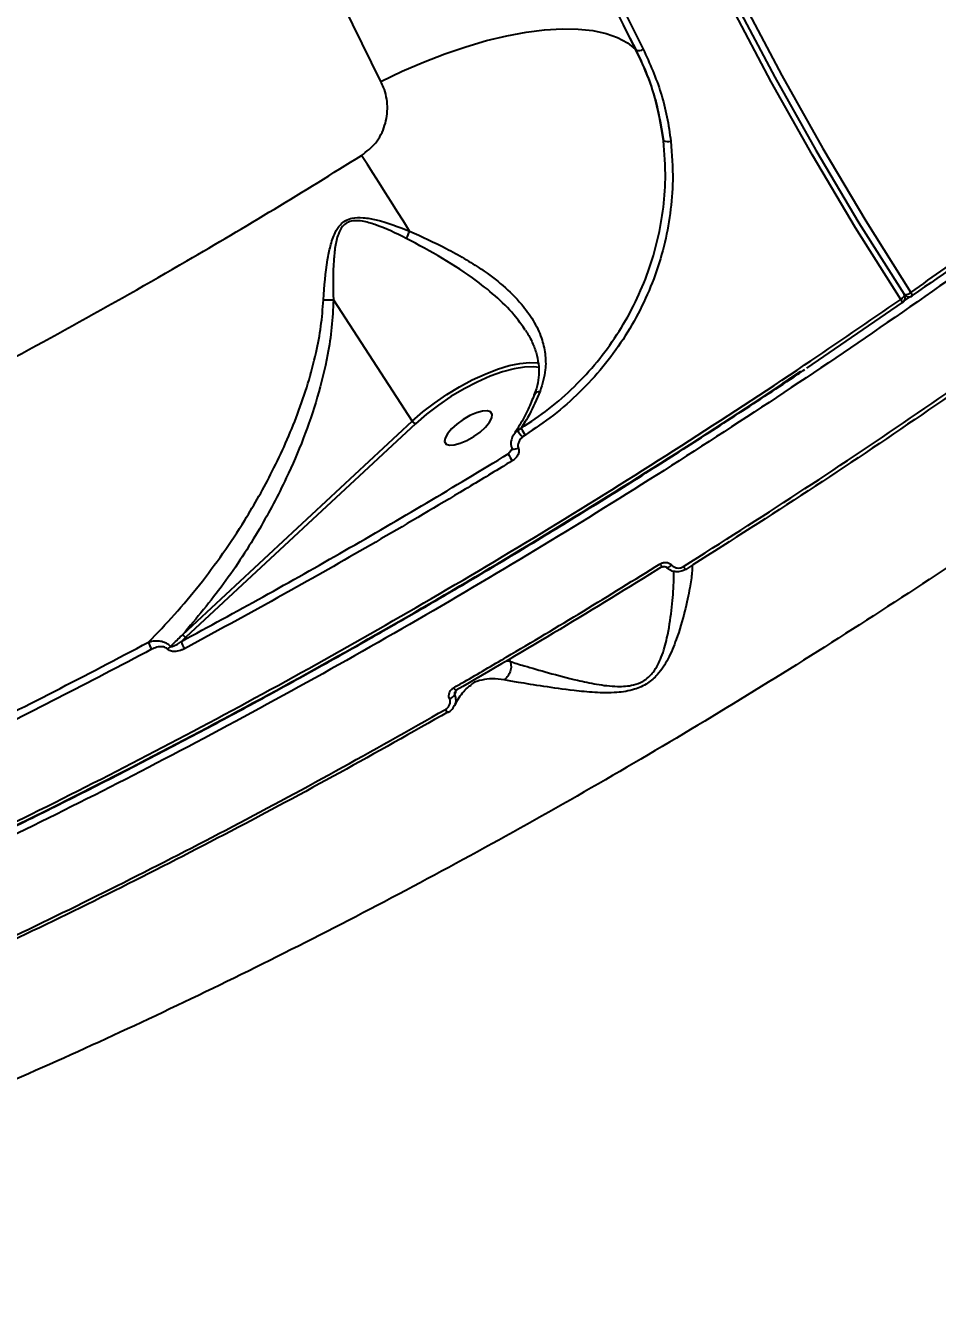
# Model space of a CAD drawing. Header units: millimetres. Extents: x -4153 to 4002, y -5023 to 3197.
# Drawn here: x -1086.3 to -937.8, y -1678.3 to -1468.9 of the extents above; entities that cross this region are included whole.
import ezdxf

# ---------------------------------------------------------------- set-up
doc = ezdxf.new("R2010")
doc.units = ezdxf.units.MM
for name, color, linetype in [('DIKOM_ОБЪЕКТ', 7, 'Continuous'), ('DIKOM_РАЗМЕР_ЗОНА', 7, 'Continuous'), ('DIKOM_РАЗМЕР_ОБЪЕКТА', 7, 'Continuous')]:
    doc.layers.add(name, color=color, linetype=linetype)
doc.styles.add('style1', font='arialbd.ttf', dxfattribs={"width": 0.8})
doc.dimstyles.new('1-50', dxfattribs={"dimtxt": 300, "dimasz": 200, "dimexe": 100, "dimexo": 0, "dimgap": 100, "dimtad": 1, "dimtxsty": 'style1', "dimcen": 200, "dimclrd": 7, "dimclre": 7, "dimclrt": 7, "dimadec": 1, "dimazin": 2, "dimtfac": 1, "dimtmove": 0, "dimatfit": 2, "dimfxl": 0, "dimlwd": 25, "dimlwe": 18, "dimarcsym": 0})

# ---------------------------------------------------------------- blocks, each defined once
blk = doc.blocks.new('*D9')
at = {"layer": 'Defpoints', "color": 0, "transparency": 16777216}
for p in [(2370.19, 1747.32), (-2106.31, -2974.61), (1195.51, -2974.61)]:
    blk.add_point(p, dxfattribs=at)
at = {"layer": 'DIKOM_РАЗМЕР_ОБЪЕКТА', "color": 7, "lineweight": 18, "transparency": 16777216}
for p, q in [((2370.19, 1747.32), (-2206.31, 1747.32)), ((1195.51, -2974.61), (-2206.31, -2974.61))]:
    blk.add_line(p, q, dxfattribs=at)
at = {"layer": 'DIKOM_РАЗМЕР_ОБЪЕКТА', "color": 7, "lineweight": 25, "transparency": 16777216}
blk.add_line((-2106.31, 1547.32), (-2106.31, -2774.61), dxfattribs=at)
at = {"layer": 'DIKOM_РАЗМЕР_ОБЪЕКТА', "color": 7, "transparency": 16777216}
for points in [[(-2139.64, 1547.32), (-2072.98, 1547.32), (-2106.31, 1747.32)], [(-2139.64, -2774.61), (-2072.98, -2774.61), (-2106.31, -2974.61)]]:
    blk.add_solid(points, dxfattribs=at)
at = {"layer": 'DIKOM_РАЗМЕР_ОБЪЕКТА', "color": 7, "transparency": 16777216, "insert": (-2359.48, -612.26), "char_height": 300, "attachment_point": 5, "rotation": 90, "style": 'style1'}
blk.add_mtext('{\\fArial|b0|i0|c204|p34;4700}', dxfattribs=at)
blk = doc.blocks.new('*D10')
at = {"layer": 'Defpoints', "color": 0, "transparency": 16777216}
for p in [(4001.69, -909.96), (-3216.31, -1859.46), (4001.69, -4923)]:
    blk.add_point(p, dxfattribs=at)
at = {"layer": 'DIKOM_РАЗМЕР_ЗОНА', "color": 7, "lineweight": 18, "transparency": 16777216}
for p, q in [((4001.69, -909.96), (4001.69, -5023)), ((-3216.31, -1859.46), (-3216.31, -5023))]:
    blk.add_line(p, q, dxfattribs=at)
at = {"layer": 'DIKOM_РАЗМЕР_ЗОНА', "color": 7, "lineweight": 25, "transparency": 16777216}
blk.add_line((-3016.31, -4923), (3801.69, -4923), dxfattribs=at)
at = {"layer": 'DIKOM_РАЗМЕР_ЗОНА', "color": 7, "transparency": 16777216}
for points in [[(-3016.31, -4889.67), (-3016.31, -4956.33), (-3216.31, -4923)], [(3801.69, -4889.67), (3801.69, -4956.33), (4001.69, -4923)]]:
    blk.add_solid(points, dxfattribs=at)
at = {"layer": 'DIKOM_РАЗМЕР_ЗОНА', "color": 7, "transparency": 16777216, "insert": (392.69, -4669.83), "char_height": 300, "attachment_point": 5, "style": 'style1'}
blk.add_mtext('{\\fArial|b0|i0|c204|p34;7200}', dxfattribs=at)
blk = doc.blocks.new('*D11')
at = {"layer": 'Defpoints', "color": 0, "transparency": 16777216}
for p in [(2631.36, 3197.31), (-3702.81, -4429.79), (2071.05, -4429.79)]:
    blk.add_point(p, dxfattribs=at)
at = {"layer": 'DIKOM_РАЗМЕР_ЗОНА', "color": 7, "lineweight": 18, "transparency": 16777216}
for p, q in [((2631.36, 3197.31), (-3802.81, 3197.31)), ((2071.05, -4429.79), (-3802.81, -4429.79))]:
    blk.add_line(p, q, dxfattribs=at)
at = {"layer": 'DIKOM_РАЗМЕР_ЗОНА', "color": 7, "lineweight": 25, "transparency": 16777216}
blk.add_line((-3702.81, 2997.31), (-3702.81, -4229.79), dxfattribs=at)
at = {"layer": 'DIKOM_РАЗМЕР_ЗОНА', "color": 7, "transparency": 16777216}
for points in [[(-3736.14, 2997.31), (-3669.48, 2997.31), (-3702.81, 3197.31)], [(-3736.14, -4229.79), (-3669.48, -4229.79), (-3702.81, -4429.79)]]:
    blk.add_solid(points, dxfattribs=at)
at = {"layer": 'DIKOM_РАЗМЕР_ЗОНА', "color": 7, "transparency": 16777216, "insert": (-3955.98, -616.24), "char_height": 300, "attachment_point": 5, "rotation": 90, "style": 'style1'}
blk.add_mtext('{\\fArial|b0|i0|c204|p34;7600}', dxfattribs=at)
blk = doc.blocks.new('*D12')
at = {"layer": 'Defpoints', "color": 0, "transparency": 16777216}
for p in [(-1688.31, 690.56), (2486.69, 690.56), (-1688.31, -3442.2)]:
    blk.add_point(p, dxfattribs=at)
at = {"layer": 'DIKOM_РАЗМЕР_ОБЪЕКТА', "color": 7, "lineweight": 18, "transparency": 16777216}
for p, q in [((-1688.31, 690.56), (-1688.31, -3542.2)), ((2486.69, 690.56), (2486.69, -3542.2))]:
    blk.add_line(p, q, dxfattribs=at)
at = {"layer": 'DIKOM_РАЗМЕР_ОБЪЕКТА', "color": 7, "lineweight": 25, "transparency": 16777216}
blk.add_line((2286.69, -3442.2), (-1488.31, -3442.2), dxfattribs=at)
at = {"layer": 'DIKOM_РАЗМЕР_ОБЪЕКТА', "color": 7, "transparency": 16777216}
for points in [[(-1488.31, -3408.87), (-1488.31, -3475.54), (-1688.31, -3442.2)], [(2286.69, -3408.87), (2286.69, -3475.54), (2486.69, -3442.2)]]:
    blk.add_solid(points, dxfattribs=at)
at = {"layer": 'DIKOM_РАЗМЕР_ОБЪЕКТА', "color": 7, "transparency": 16777216, "insert": (399.19, -3189.03), "char_height": 300, "attachment_point": 5, "style": 'style1'}
blk.add_mtext('{\\fArial|b0|i0|c204|p34;4175}', dxfattribs=at)

msp = doc.modelspace()

# ---------------------------------------------------------------- linework, layer by layer
at = {"layer": 'DIKOM_ОБЪЕКТ', "color": 7, "linetype": 'Continuous'}
for p, q in [((-987.014, -1472.701), (-986.832, -1472.872)), ((-1036.175, -1513.562), (-1023.326, -1533.341)), ((-943.531, -1514.01), (-959.145, -1524.672)), ((-943.22, -1512.661), (-943.199, -1512.686)), ((-943.187, -1513.727), (-942.095, -1512.957)), ((-943.184, -1512.727), (-943.09, -1512.817)), ((-1060.726, -1568.135), (-1023.326, -1533.341)), ((-1022.801, -1533.752), (-1060.201, -1568.546)), ((-1006.771, -1535.512), (-1006.184, -1534.86)), ((-1006.184, -1534.86), (-1005.602, -1534.504)), ((-1006.584, -1535.263), (-1006.671, -1535.402)), ((-1004.958, -1535.595), (-1005.368, -1535.902)), ((-1007.705, -1538.668), (-1007.12, -1537.894)), ((-1060.201, -1568.546), (-1060.947, -1569.239)), ((-1008.025, -1572.409), (-1007.369, -1572.483)), ((-1007.369, -1572.483), (-1007.585, -1572.15)), ((-1013.74, -1576.3), (-1013.816, -1576.361)), ((-1016.216, -1577.327), (-1016.439, -1577.943))]:
    msp.add_line(p, q, dxfattribs=at)
at = {"layer": 'DIKOM_ОБЪЕКТ', "color": 7, "linetype": 'Continuous', "flags": 128}
for points in [[(-943.768, -1513.488), (-951.128, -1501.8), (-958.161, -1489.981), (-964.862, -1478.039), (-971.228, -1465.982), (-977.255, -1453.818), (-982.938, -1441.555), (-988.273, -1429.2), (-993.258, -1416.762), (-997.889, -1404.249), (-1002.162, -1391.67), (-1006.076, -1379.032), (-1009.627, -1366.344), (-1012.813, -1353.613), (-1015.632, -1340.85), (-1018.082, -1328.061), (-1020.163, -1315.255), (-1021.871, -1302.44), (-1023.206, -1289.626), (-1024.168, -1276.82), (-1024.755, -1264.031), (-1024.968, -1251.267)], [(-1024.368, -1250.605), (-1024.156, -1263.361), (-1023.569, -1276.143), (-1022.608, -1288.941), (-1021.273, -1301.747), (-1019.566, -1314.553), (-1017.487, -1327.351), (-1015.038, -1340.132), (-1012.221, -1352.887), (-1009.036, -1365.61), (-1005.488, -1378.29), (-1001.577, -1390.92), (-997.306, -1403.492), (-992.678, -1415.996), (-987.697, -1428.426), (-982.364, -1440.773), (-976.685, -1453.029), (-970.663, -1465.185), (-964.3, -1477.234), (-957.603, -1489.169), (-950.575, -1500.98), (-943.22, -1512.661)], [(-1023.084, -1250.913), (-1022.872, -1263.639), (-1022.286, -1276.39), (-1021.327, -1289.157), (-1019.996, -1301.933), (-1018.293, -1314.709), (-1016.219, -1327.476), (-1013.776, -1340.227), (-1010.965, -1352.953), (-1007.788, -1365.644), (-1004.248, -1378.295), (-1000.346, -1390.894), (-996.086, -1403.436), (-991.469, -1415.911), (-986.499, -1428.312), (-981.18, -1440.629), (-975.514, -1452.856), (-969.506, -1464.983), (-963.159, -1477.004), (-956.477, -1488.91), (-949.466, -1500.693), (-942.129, -1512.346)], [(-1028.437, -1477.949), (-1034.559, -1465.554), (-1040.359, -1453.066), (-1045.837, -1440.493), (-1050.987, -1427.841), (-1055.808, -1415.117), (-1060.297, -1402.328), (-1064.451, -1389.481), (-1068.269, -1376.584), (-1071.747, -1363.643), (-1074.885, -1350.666), (-1077.68, -1337.659), (-1080.131, -1324.63), (-1082.236, -1311.586), (-1083.995, -1298.533)], [(-994.76, -1456.831), (-993.823, -1458.824), (-992.877, -1460.815), (-991.922, -1462.802), (-990.958, -1464.787), (-989.985, -1466.77), (-989.003, -1468.749), (-988.013, -1470.727), (-987.014, -1472.701)], [(-986.832, -1472.872), (-987.824, -1470.911), (-988.807, -1468.947), (-989.782, -1466.981), (-990.749, -1465.013), (-991.706, -1463.041), (-992.655, -1461.067), (-993.595, -1459.091), (-994.526, -1457.112)], [(-993.387, -1456.97), (-992.458, -1458.945), (-991.52, -1460.917), (-990.574, -1462.887), (-989.618, -1464.853), (-988.654, -1466.818), (-987.682, -1468.78), (-986.7, -1470.739), (-985.71, -1472.695)], [(-1028.437, -1477.949), (-1024.998, -1476.299), (-1021.527, -1474.796), (-1018.055, -1473.455), (-1014.613, -1472.289), (-1011.234, -1471.307), (-1007.947, -1470.518), (-1004.784, -1469.93), (-1001.772, -1469.549), (-998.94, -1469.377), (-996.313, -1469.416), (-993.914, -1469.666), (-991.767, -1470.125), (-989.89, -1470.788), (-988.301, -1471.649), (-987.014, -1472.701)], [(-1023.798, -1502.353), (-1024.783, -1500.757), (-1025.77, -1499.17), (-1026.756, -1497.596), (-1027.739, -1496.037), (-1028.718, -1494.498), (-1029.689, -1492.981), (-1030.651, -1491.491), (-1031.601, -1490.03)], [(-943.199, -1512.686), (-943.183, -1512.722), (-943.178, -1512.803), (-943.207, -1512.9), (-943.268, -1513.01), (-943.358, -1513.128), (-943.475, -1513.251), (-943.613, -1513.372), (-943.768, -1513.488)], [(-943.468, -1514.05), (-943.489, -1514.045), (-943.531, -1514.01)], [(-943.09, -1512.817), (-943.107, -1512.8), (-943.179, -1512.719)], [(-1023.326, -1533.341), (-1021.597, -1531.839), (-1019.714, -1530.385), (-1017.717, -1529.01), (-1015.649, -1527.746), (-1013.554, -1526.618), (-1011.48, -1525.652), (-1009.469, -1524.869), (-1007.567, -1524.285), (-1005.814, -1523.913), (-1004.249, -1523.762), (-1002.905, -1523.834), (-1002.711, -1523.866)], [(-1002.681, -1524.592), (-1003.552, -1524.477), (-1005.038, -1524.511), (-1006.746, -1524.786), (-1008.634, -1525.294), (-1010.656, -1526.024), (-1012.764, -1526.957), (-1014.907, -1528.072), (-1017.032, -1529.341), (-1019.089, -1530.733), (-1021.027, -1532.215), (-1022.801, -1533.752)], [(-1010.399, -1532.816), (-1010.333, -1532.239), (-1010.58, -1531.843), (-1011.12, -1531.658), (-1011.909, -1531.699), (-1012.884, -1531.965), (-1013.965, -1532.432), (-1015.065, -1533.063), (-1016.095, -1533.808), (-1016.971, -1534.605), (-1017.622, -1535.39), (-1017.996, -1536.099), (-1018.063, -1536.676), (-1017.816, -1537.073), (-1017.276, -1537.258), (-1016.487, -1537.216), (-1015.512, -1536.951), (-1014.431, -1536.483), (-1013.331, -1535.852), (-1012.301, -1535.108), (-1011.425, -1534.311), (-1010.773, -1533.526), (-1010.399, -1532.816)], [(-1006.044, -1537.768), (-1006.31, -1537.862), (-1006.566, -1537.919), (-1006.791, -1537.936), (-1006.967, -1537.912), (-1007.081, -1537.847), (-1007.11, -1537.803)], [(-981.965, -1557.15), (-981.95, -1557.165), (-981.878, -1557.197), (-981.78, -1557.2), (-981.659, -1557.174), (-981.521, -1557.12), (-981.37, -1557.04), (-981.214, -1556.938), (-981.057, -1556.817)], [(-978.788, -1557.496), (-978.772, -1557.535), (-978.775, -1557.543), (-978.797, -1557.522), (-978.836, -1557.472), (-978.893, -1557.395), (-978.963, -1557.293), (-979.046, -1557.169), (-979.137, -1557.03)], [(-1016.165, -1577.205), (-1016.16, -1577.264), (-1016.172, -1577.29)]]:
    msp.add_lwpolyline(points, dxfattribs=at)
at = {"layer": 'DIKOM_ОБЪЕКТ', "color": 7, "linetype": 'Continuous'}
for centre, radius, start, end in [((-986.43, -1471.772), 1.171, 249.94485, 307.93535), ((-981.673, -1486.193), 1.589, 242.16062, 286.85906), ((-885.679, -1564.045), 151.27, 155.93167, 156.42603), ((-944.654, -1514.323), 1.217, 12.95774, 43.31579), ((-944.039, -1513.229), 1, 304.80197, 32.91211), ((-942.961, -1511.502), 1.185, 257.29711, 314.58377), ((-942.403, -1512.09), 1, 226.60788, 278.56245), ((-942.403, -1512.09), 1, 278.56245, 304.90242), ((-943.446, -1513.404), 1.69, 16.99584, 38.75863), ((-1022.557, -1532.9), 0.886, 209.88026, 254.01722), ((-1005.73, -1535.809), 1.052, 115.55019, 146.07489), ((-1002.469, -1532.794), 4.251, 209.08564, 226.99926), ((-996.013, -1529.583), 10.778, 207.16701, 213.90621), ((-999.66, -1534.83), 8.914, 205.50886, 213.90036), ((-980.384, -1555.128), 2.978, 209.74302, 221.92059), ((-1059.958, -1567.695), 0.885, 209.83826, 254.05923), ((-1063.15, -1568.696), 3.215, 191.96502, 214.84847), ((-1064.906, -1568.151), 2.887, 305.83264, 319.00066), ((-1057.882, -1568.634), 3.125, 191.16773, 215.36366), ((-1015.576, -1576.345), 1.116, 204.53755, 237.76989), ((-1017.747, -1577.113), 1.548, 288.03481, 327.60772), ((-1016.917, -1579.858), 1.116, 204.87348, 238.09849)]:
    msp.add_arc(centre, radius, start, end, dxfattribs=at)
for points, knots in [([(-942.129, -1512.346), (-938.399, -1509.724), (-928.275, -1502.607), (-912.059, -1490.716), (-893.643, -1476.634), (-875.717, -1462.301), (-858.357, -1447.79), (-841.645, -1433.168), (-825.641, -1418.478), (-810.385, -1403.745), (-795.888, -1388.994), (-782.188, -1374.271), (-769.348, -1359.643), (-757.428, -1345.181), (-746.475, -1330.929), (-736.525, -1316.918), (-727.578, -1303.164), (-719.65, -1289.709), (-712.776, -1276.615), (-706.992, -1263.943), (-702.325, -1251.737), (-698.802, -1240.025), (-696.419, -1228.823), (-695.131, -1218.139), (-695.095, -1208.109), (-695.547, -1201.36), (-696.347, -1198.165), (-696.415, -1197.893)], [0, 0, 0, 0, 0.0245701, 0.0666936, 0.1089496, 0.1512736, 0.1935975, 0.2358536, 0.277977, 0.3201005, 0.3623564, 0.4046804, 0.4470042, 0.4892603, 0.5313838, 0.5735066, 0.6157623, 0.6580857, 0.700409, 0.7426646, 0.7847876, 0.8269108, 0.8691669, 0.9114903, 0.953814, 0.99607, 1, 1, 1, 1]), ([(-748.283, -1336.082), (-750.392, -1338.844), (-756.076, -1346.288), (-766.108, -1358.579), (-778.562, -1372.948), (-792.009, -1387.564), (-806.425, -1402.381), (-821.788, -1417.352), (-837.759, -1432.148), (-854.268, -1446.721), (-871.236, -1461.032), (-888.94, -1475.314), (-907.349, -1489.513), (-926.414, -1503.578), (-945.717, -1517.2), (-965.184, -1530.342), (-984.743, -1542.978), (-1004.712, -1555.316), (-1025.037, -1567.297), (-1045.656, -1578.871), (-1066.114, -1589.784), (-1086.345, -1600.012), (-1106.289, -1609.549), (-1126.271, -1618.552), (-1146.221, -1626.964), (-1166.069, -1634.742), (-1185.376, -1641.714), (-1204.09, -1647.875), (-1222.17, -1653.239), (-1239.912, -1657.892), (-1257.239, -1661.787), (-1274.077, -1664.892), (-1289.379, -1667.042), (-1303.22, -1668.372), (-1315.697, -1669.017), (-1327.614, -1669.051), (-1338.925, -1668.466), (-1349.515, -1667.271), (-1359.333, -1665.474), (-1367.481, -1663.383), (-1372.189, -1661.733), (-1374.106, -1661.062)], [0, 0, 0, 0, 0.01565226, 0.04216821, 0.06870456, 0.09522035, 0.1225065, 0.14981457, 0.17710085, 0.20361671, 0.23015307, 0.25666881, 0.28395493, 0.31126326, 0.33854925, 0.36506512, 0.39160119, 0.41811705, 0.44540335, 0.47271155, 0.49999758, 0.52651341, 0.55304974, 0.57956567, 0.60685169, 0.6341598, 0.66144598, 0.68796179, 0.71449806, 0.74101385, 0.76829978, 0.79560821, 0.82289417, 0.84597237, 0.86907736, 0.89218249, 0.91550648, 0.9388305, 0.96156391, 0.98434868, 1, 1, 1, 1]), ([(-775.147, -1423.176), (-778.78, -1427.027), (-786.052, -1434.734), (-797.69, -1446.359), (-809.825, -1457.994), (-822.653, -1469.772), (-836.164, -1481.666), (-850.35, -1493.648), (-864.987, -1505.521), (-880.537, -1517.644), (-897.033, -1529.974), (-914.481, -1542.46), (-932.304, -1554.678), (-950.419, -1566.571), (-968.742, -1578.082), (-987.198, -1589.158), (-1005.757, -1599.772), (-1024.387, -1609.916), (-1043.05, -1619.575), (-1061.659, -1628.703), (-1080.125, -1637.257), (-1098.377, -1645.196), (-1116.379, -1652.497), (-1134.107, -1659.16), (-1151.523, -1665.177), (-1168.546, -1670.519), (-1185.096, -1675.162), (-1201.415, -1679.153), (-1217.423, -1682.431), (-1233.05, -1684.953), (-1247.972, -1686.655), (-1262.103, -1687.5), (-1275.484, -1687.566), (-1283.653, -1686.899), (-1287.735, -1686.565)], [0, 0, 0, 0, 0.0277664, 0.0555663, 0.0833658, 0.1111323, 0.1400374, 0.1689801, 0.1979226, 0.2268277, 0.2586373, 0.2905482, 0.3225098, 0.3544716, 0.3863819, 0.4181914, 0.4498953, 0.4816999, 0.5135555, 0.5454108, 0.5772152, 0.6089191, 0.6405474, 0.672276, 0.7040551, 0.7358343, 0.7675626, 0.7991908, 0.8325939, 0.8660265, 0.8994295, 0.932943, 0.9664864, 1, 1, 1, 1]), ([(-987.014, -1472.701), (-986.263, -1474.294), (-984.787, -1477.427), (-983.248, -1482.436), (-982.694, -1485.871), (-982.415, -1487.598)], [0, 0, 0, 0, 0.3395454, 0.6677571, 1, 1, 1, 1]), ([(-982.415, -1487.598), (-982.837, -1485.067), (-983.475, -1481.232), (-985.172, -1476.376), (-986.278, -1474.04), (-986.832, -1472.872)], [0, 0, 0, 0, 0.4928143, 0.746401, 1, 1, 1, 1]), ([(-985.71, -1472.695), (-984.663, -1475.041), (-983.076, -1478.594), (-981.786, -1483.715), (-981.403, -1486.381), (-981.212, -1487.714)], [0, 0, 0, 0, 0.4927653, 0.7463814, 1, 1, 1, 1]), ([(-1031.601, -1490.03), (-1030.772, -1489.381), (-1029.087, -1488.06), (-1027.651, -1485.153), (-1027.221, -1481.998), (-1027.694, -1479.544), (-1028.288, -1478.27), (-1028.437, -1477.949)], [0, 0, 0, 0, 0.2187064, 0.4447916, 0.679409, 0.9191921, 1, 1, 1, 1]), ([(-1005.602, -1534.504), (-1004.07, -1533.481), (-1001.002, -1531.431), (-996.872, -1527.76), (-993.146, -1523.712), (-989.919, -1519.282), (-987.202, -1514.555), (-985.024, -1509.579), (-983.428, -1504.414), (-982.429, -1499.137), (-981.955, -1493.487), (-982.253, -1489.67), (-982.415, -1487.598)], [0, 0, 0, 0, 0.0977723, 0.1958568, 0.2936333, 0.391457, 0.4895937, 0.5874259, 0.6858946, 0.7846821, 0.8831557, 1, 1, 1, 1]), ([(-981.212, -1487.714), (-981.049, -1489.827), (-980.749, -1493.721), (-981.241, -1499.486), (-982.269, -1504.871), (-983.906, -1510.143), (-986.137, -1515.222), (-988.919, -1520.047), (-992.222, -1524.571), (-996.032, -1528.704), (-1000.255, -1532.455), (-1003.392, -1534.55), (-1004.958, -1535.595)], [0, 0, 0, 0, 0.1166833, 0.2150844, 0.3137997, 0.4122019, 0.5100618, 0.608228, 0.7060846, 0.803956, 0.9021327, 1, 1, 1, 1]), ([(-1405.421, -1567.296), (-1404.879, -1568.297), (-1403.077, -1571.625), (-1398.966, -1576.506), (-1393.159, -1581.949), (-1386.406, -1586.623), (-1378.671, -1590.653), (-1369.92, -1593.983), (-1360.165, -1596.587), (-1349.615, -1598.409), (-1338.327, -1599.458), (-1326.37, -1599.764), (-1313.552, -1599.33), (-1299.882, -1598.127), (-1285.389, -1596.14), (-1270.382, -1593.41), (-1254.924, -1589.962), (-1239.088, -1585.838), (-1222.624, -1580.971), (-1205.564, -1575.347), (-1187.955, -1568.966), (-1170.169, -1561.962), (-1152.269, -1554.373), (-1134.322, -1546.245), (-1116.052, -1537.453), (-1097.51, -1528), (-1078.755, -1517.903), (-1061.499, -1508.112), (-1045.769, -1498.808), (-1036.327, -1492.958), (-1031.601, -1490.03)], [0, 0, 0, 0, 0.0161442, 0.0536236, 0.0900464, 0.1264971, 0.1629199, 0.2003996, 0.2379097, 0.2753895, 0.3118388, 0.348316, 0.3847652, 0.4222706, 0.4598059, 0.497311, 0.5338203, 0.5703573, 0.6068668, 0.6444315, 0.6820268, 0.7195915, 0.7561916, 0.7928201, 0.8294208, 0.8670767, 0.9047633, 0.9424195, 0.9711828, 1, 1, 1, 1]), ([(-1037.801, -1513.532), (-1037.645, -1511.35), (-1037.433, -1508.4), (-1036.706, -1504.779), (-1036.084, -1502.827), (-1035.209, -1501.395), (-1034.211, -1500.585), (-1032.926, -1500.137), (-1031.21, -1500.119), (-1028.039, -1500.709), (-1025.578, -1501.663), (-1023.798, -1502.353)], [0, 0, 0, 0, 0.2657912, 0.3593853, 0.4543064, 0.5177512, 0.5632846, 0.6085773, 0.6803165, 0.7688681, 1, 1, 1, 1]), ([(-1024.325, -1503.547), (-1025.998, -1502.721), (-1028.295, -1501.586), (-1031.261, -1500.727), (-1032.836, -1500.589), (-1034.005, -1500.931), (-1034.868, -1501.684), (-1035.534, -1503.06), (-1035.926, -1504.944), (-1036.272, -1508.506), (-1036.253, -1511.405), (-1036.184, -1513.552), (-1036.184, -1513.554)], [0, 0, 0, 0, 0.2369976, 0.325293, 0.3938463, 0.4351688, 0.4764928, 0.5364961, 0.6300013, 0.7257618, 0.9996853, 1, 1, 1, 1]), ([(-925.764, -1501.402), (-925.817, -1501.441), (-931.096, -1505.337), (-936.523, -1509.123), (-941.896, -1512.871)], [0, 0, 0, 0, 0.0101609, 1, 1, 1, 1]), ([(-1004.928, -1518.52), (-1005.412, -1517.802), (-1006.658, -1515.95), (-1009.358, -1513.246), (-1013.331, -1510.007), (-1018.359, -1506.721), (-1022.335, -1504.605), (-1024.325, -1503.547)], [0, 0, 0, 0, 0.1150994, 0.2966395, 0.4783764, 0.7390072, 1, 1, 1, 1]), ([(-1023.798, -1502.353), (-1021.776, -1503.269), (-1018.71, -1504.657), (-1014.842, -1506.802), (-1011.696, -1508.776), (-1008.471, -1511.205), (-1005.64, -1514.002), (-1003.546, -1516.894), (-1002.261, -1519.615), (-1001.628, -1522.34), (-1001.524, -1525.26), (-1002.154, -1527.313), (-1002.511, -1528.475)], [0, 0, 0, 0, 0.1589006, 0.2409098, 0.3228917, 0.4352734, 0.55056, 0.6428576, 0.7376543, 0.8155025, 0.8955084, 1, 1, 1, 1]), ([(-979.137, -1557.03), (-972.919, -1553.078), (-960.484, -1545.174), (-942.06, -1532.817), (-923.822, -1520.14), (-911.925, -1511.417), (-905.976, -1507.056)], [0, 0, 0, 0, 0.24859709, 0.49719297, 0.74859587, 1, 1, 1, 1]), ([(-905.786, -1507.639), (-911.655, -1511.942), (-923.393, -1520.547), (-941.517, -1533.153), (-959.965, -1545.534), (-972.513, -1553.509), (-978.788, -1557.496)], [0, 0, 0, 0, 0.24859527, 0.49719142, 0.74859638, 1, 1, 1, 1]), ([(-1394.201, -1649.32), (-1393.299, -1650.025), (-1389.986, -1652.612), (-1383.132, -1656.253), (-1373.772, -1660.195), (-1363.43, -1663.24), (-1352.267, -1665.479), (-1340.079, -1666.931), (-1326.869, -1667.561), (-1312.66, -1667.346), (-1297.938, -1666.303), (-1282.805, -1664.489), (-1267.362, -1661.978), (-1251.176, -1658.706), (-1234.272, -1654.654), (-1216.687, -1649.817), (-1198.561, -1644.227), (-1179.941, -1637.885), (-1160.881, -1630.809), (-1141.316, -1622.966), (-1121.293, -1614.351), (-1100.872, -1604.977), (-1080.501, -1595.048), (-1060.252, -1584.613), (-1040.187, -1573.728), (-1019.98, -1562.216), (-999.694, -1550.091), (-979.409, -1537.376), (-960.736, -1525.16), (-948.971, -1517.067), (-943.768, -1513.488)], [0, 0, 0, 0, 0.0140766, 0.0516775, 0.089248, 0.1257579, 0.1622958, 0.1988057, 0.2363761, 0.2739772, 0.3115476, 0.3467429, 0.3819632, 0.4171586, 0.4533005, 0.4894697, 0.5256114, 0.5621214, 0.5986595, 0.6351697, 0.67274, 0.7103412, 0.7479116, 0.7844216, 0.8209595, 0.8574694, 0.8950401, 0.9326413, 0.9702116, 1, 1, 1, 1]), ([(-1066.295, -1569.362), (-1064.861, -1567.874), (-1061.993, -1564.896), (-1057.96, -1560.043), (-1054.139, -1554.923), (-1050.1, -1548.799), (-1046.703, -1542.776), (-1043.926, -1536.939), (-1041.969, -1532.175), (-1040.278, -1527.245), (-1039.018, -1522.457), (-1038.144, -1517.875), (-1037.916, -1514.984), (-1037.801, -1513.532)], [0, 0, 0, 0, 0.10076088, 0.20152481, 0.30379138, 0.40605462, 0.54902247, 0.62794164, 0.70684856, 0.78729316, 0.86770779, 0.93355707, 1, 1, 1, 1]), ([(-1036.175, -1513.562), (-1036.247, -1515.062), (-1036.391, -1518.063), (-1037.23, -1523.39), (-1038.701, -1529.475), (-1041.002, -1536.18), (-1044.099, -1543.367), (-1048.352, -1551.38), (-1053.931, -1560.022), (-1058.461, -1565.431), (-1060.726, -1568.135)], [0, 0, 0, 0, 0.0717661, 0.1435706, 0.2576782, 0.3721863, 0.4865191, 0.6397319, 0.8198589, 1, 1, 1, 1]), ([(-1037.801, -1513.532), (-1037.757, -1513.533), (-1037.479, -1513.54), (-1036.904, -1513.551), (-1036.438, -1513.553), (-1036.184, -1513.554)], [0, 0, 0, 0, 0.0794279, 0.4972495, 1, 1, 1, 1]), ([(-1036.184, -1513.554), (-1036.183, -1513.554), (-1036.181, -1513.555), (-1036.178, -1513.558), (-1036.176, -1513.56), (-1036.175, -1513.562)], [0, 0, 0, 0, 0.2335419, 0.5580755, 1, 1, 1, 1]), ([(-1004.917, -1518.512), (-1004.821, -1518.647), (-1004.305, -1519.374), (-1003.65, -1520.74), (-1002.998, -1522.578), (-1002.691, -1524.408), (-1002.725, -1526.199), (-1002.997, -1527.765), (-1003.377, -1528.716), (-1003.522, -1529.077)], [0, 0, 0, 0, 0.0412355, 0.2226068, 0.3991576, 0.5716212, 0.7400261, 0.9015631, 1, 1, 1, 1]), ([(-1394.116, -1649.642), (-1393.513, -1650.087), (-1391.716, -1651.418), (-1388.449, -1653.432), (-1384.326, -1655.698), (-1379.929, -1657.773), (-1375.272, -1659.669), (-1370.364, -1661.377), (-1365.226, -1662.892), (-1359.875, -1664.205), (-1354.319, -1665.315), (-1348.557, -1666.225), (-1342.586, -1666.935), (-1336.406, -1667.447), (-1330.015, -1667.76), (-1323.412, -1667.874), (-1316.595, -1667.789), (-1309.56, -1667.507), (-1302.307, -1667.024), (-1294.847, -1666.344), (-1287.215, -1665.469), (-1279.436, -1664.399), (-1271.523, -1663.139), (-1263.467, -1661.688), (-1255.27, -1660.046), (-1246.931, -1658.214), (-1238.449, -1656.191), (-1229.825, -1653.978), (-1221.06, -1651.574), (-1212.152, -1648.981), (-1203.102, -1646.196), (-1193.919, -1643.223), (-1184.628, -1640.071), (-1175.257, -1636.748), (-1165.826, -1633.261), (-1156.338, -1629.612), (-1146.793, -1625.802), (-1137.189, -1621.829), (-1127.528, -1617.694), (-1117.809, -1613.397), (-1108.033, -1608.939), (-1098.199, -1604.32), (-1088.308, -1599.538), (-1078.365, -1594.597), (-1068.391, -1589.507), (-1058.42, -1584.285), (-1048.476, -1578.944), (-1038.568, -1573.488), (-1028.693, -1567.916), (-1018.851, -1562.229), (-1009.043, -1556.427), (-999.268, -1550.509), (-989.527, -1544.477), (-979.819, -1538.332), (-970.152, -1532.063), (-963.337, -1527.583), (-959.767, -1525.167), (-959.383, -1524.908)], [0, 0, 0, 0, 0.0093141, 0.027793, 0.0463396, 0.0649741, 0.0837158, 0.1025568, 0.1213783, 0.140095, 0.1587398, 0.1773319, 0.1958915, 0.2144378, 0.2329911, 0.2515655, 0.270181, 0.2888582, 0.3076179, 0.3264756, 0.3453279, 0.3640495, 0.3827101, 0.4013251, 0.4199093, 0.4384781, 0.4570465, 0.4756265, 0.494231, 0.5128758, 0.531575, 0.5503444, 0.5691364, 0.5878684, 0.606536, 0.6251541, 0.6437377, 0.6623022, 0.6808622, 0.6994315, 0.718021, 0.736646, 0.755322, 0.7740628, 0.7928535, 0.8116062, 0.8302854, 0.8489118, 0.8675003, 0.8860651, 0.9046218, 0.9231846, 0.941764, 0.9603745, 0.9790308, 0.9977481, 1, 1, 1, 1]), ([(-1357.361, -1664.33), (-1353.613, -1665.012), (-1346.088, -1666.381), (-1333.536, -1667.44), (-1320.011, -1667.735), (-1305.486, -1667.167), (-1290.303, -1665.77), (-1274.523, -1663.563), (-1258.228, -1660.587), (-1241.152, -1656.796), (-1223.321, -1652.166), (-1204.78, -1646.693), (-1185.937, -1640.498), (-1166.865, -1633.619), (-1147.639, -1626.11), (-1127.944, -1617.846), (-1107.831, -1608.825), (-1087.361, -1599.061), (-1066.985, -1588.767), (-1046.77, -1577.994), (-1026.78, -1566.795), (-1006.683, -1554.996), (-986.574, -1542.58), (-970.932, -1532.589), (-962.185, -1526.659), (-960.026, -1525.196)], [0, 0, 0, 0, 0.0438133, 0.0879535, 0.1333756, 0.1788345, 0.2242568, 0.2683969, 0.312571, 0.3567108, 0.4021332, 0.4475923, 0.4930146, 0.5371544, 0.5813287, 0.6254687, 0.6708908, 0.71635, 0.7617724, 0.8059124, 0.8500866, 0.8942264, 0.9396491, 0.9851083, 1, 1, 1, 1]), ([(-1002.511, -1528.475), (-1003.069, -1529.761), (-1003.994, -1531.894), (-1005.145, -1533.762), (-1005.602, -1534.504)], [0, 0, 0, 0, 0.6025886, 1, 1, 1, 1]), ([(-1002.511, -1528.475), (-1002.545, -1528.481), (-1002.736, -1528.512), (-1003.083, -1528.635), (-1003.387, -1528.847), (-1003.427, -1529.051), (-1003.438, -1529.105)], [0, 0, 0, 0, 0.0705046, 0.3948973, 0.8393795, 1, 1, 1, 1]), ([(-1003.475, -1529.062), (-1003.795, -1529.839), (-1004.501, -1531.557), (-1005.569, -1533.599), (-1006.353, -1534.788), (-1006.626, -1535.203)], [0, 0, 0, 0, 0.3500972, 0.7732159, 1, 1, 1, 1]), ([(-1006.761, -1535.518), (-1006.828, -1535.604), (-1007.069, -1535.913), (-1007.253, -1536.544), (-1007.309, -1537.256), (-1007.144, -1537.643), (-1007.081, -1537.791)], [0, 0, 0, 0, 0.1339741, 0.4810004, 0.8012598, 1, 1, 1, 1]), ([(-1005.368, -1535.902), (-1005.543, -1536.084), (-1005.862, -1536.414), (-1006.1, -1536.975), (-1006.149, -1537.432), (-1006.074, -1537.672), (-1006.044, -1537.768)], [0, 0, 0, 0, 0.3467285, 0.6312727, 0.8513415, 1, 1, 1, 1]), ([(-1060.947, -1569.239), (-1056.504, -1566.826), (-1047.617, -1562.001), (-1034.287, -1554.453), (-1020.968, -1546.702), (-1012.126, -1541.346), (-1007.705, -1538.668)], [0, 0, 0, 0, 0.2493136, 0.4986306, 0.7493176, 1, 1, 1, 1]), ([(-1007.705, -1538.668), (-1007.584, -1538.557), (-1007.43, -1538.416), (-1007.309, -1538.238), (-1007.283, -1538.2)], [0, 0, 0, 0, 0.7864667, 1, 1, 1, 1]), ([(-1007.11, -1537.806), (-1007.11, -1537.804), (-1007.11, -1537.799), (-1007.107, -1537.863), (-1007.14, -1537.976), (-1007.195, -1538.098), (-1007.259, -1538.172), (-1007.283, -1538.2)], [0, 0, 0, 0, 0.1780003, 0.3555051, 0.5656992, 0.8367584, 1, 1, 1, 1]), ([(-1006.044, -1537.768), (-1006.029, -1537.811), (-1005.968, -1537.976), (-1005.949, -1538.323), (-1006.096, -1538.826), (-1006.461, -1539.37), (-1006.853, -1539.653), (-1007.059, -1539.801)], [0, 0, 0, 0, 0.0579324, 0.2244976, 0.4301107, 0.7005133, 1, 1, 1, 1]), ([(-1007.059, -1539.801), (-1007.626, -1540.148), (-1010.465, -1541.88), (-1017.863, -1546.346), (-1029.29, -1553.08), (-1044.244, -1561.631), (-1054.637, -1567.289), (-1060.43, -1570.442)], [0, 0, 0, 0, 0.0321598, 0.1607942, 0.4182843, 0.6757754, 1, 1, 1, 1]), ([(-1016.592, -1576.809), (-1016.02, -1576.478), (-1013.159, -1574.824), (-1006.106, -1570.697), (-995.449, -1564.336), (-987.131, -1559.183), (-982.969, -1556.605)], [0, 0, 0, 0, 0.0507696, 0.2538467, 0.626693, 1, 1, 1, 1]), ([(-982.622, -1557.05), (-988.179, -1560.487), (-999.306, -1567.37), (-1010.541, -1573.924), (-1016.165, -1577.205)], [0, 0, 0, 0, 0.49945214, 1, 1, 1, 1]), ([(-977.734, -1556.821), (-977.733, -1557.213), (-977.73, -1558.159), (-978.15, -1560.695), (-978.893, -1564.314), (-980.069, -1568.368), (-981.495, -1571.931), (-983.056, -1574.443), (-984.984, -1576.178), (-987.314, -1577.239), (-990.313, -1577.673), (-993.649, -1577.62), (-997.693, -1577.184), (-1002.002, -1576.588), (-1005.848, -1575.957), (-1007.637, -1575.64), (-1008.374, -1575.509)], [0, 0, 0, 0, 0.0554602, 0.133545, 0.2367546, 0.3399595, 0.4082734, 0.4642743, 0.5004319, 0.5391465, 0.5893104, 0.6542623, 0.7194685, 0.8234058, 0.9272226, 1, 1, 1, 1]), ([(-1007.365, -1572.491), (-1007.364, -1572.491), (-1006.74, -1572.759), (-1004.823, -1573.272), (-1001.224, -1574.36), (-997.148, -1575.434), (-993.326, -1576.253), (-990.264, -1576.661), (-987.64, -1576.521), (-986.131, -1575.955), (-985.023, -1575.274), (-984.109, -1574.37), (-983.308, -1573.068), (-982.475, -1571.183), (-981.652, -1568.097), (-981.048, -1564.08), (-980.731, -1560.396), (-980.743, -1558.562), (-980.748, -1557.807)], [0, 0, 0, 0, 0.0000705, 0.0791235, 0.1907505, 0.3054802, 0.3740566, 0.4438393, 0.4943207, 0.5232434, 0.5317901, 0.5668683, 0.5950239, 0.6239888, 0.6963153, 0.8070284, 0.92052, 1, 1, 1, 1]), ([(-982.969, -1556.605), (-982.936, -1556.585), (-982.758, -1556.48), (-982.394, -1556.356), (-981.889, -1556.35), (-981.411, -1556.497), (-981.175, -1556.711), (-981.057, -1556.817)], [0, 0, 0, 0, 0.0545186, 0.2913421, 0.5277878, 0.7639632, 1, 1, 1, 1]), ([(-982.597, -1557.121), (-982.57, -1557.104), (-982.498, -1557.058), (-982.358, -1557.023), (-982.205, -1557.023), (-982.067, -1557.065), (-981.994, -1557.115), (-981.968, -1557.147), (-981.965, -1557.151)], [0, 0, 0, 0, 0.113693, 0.3049623, 0.4994128, 0.708035, 0.9670061, 1, 1, 1, 1]), ([(-978.788, -1557.496), (-978.842, -1557.528), (-979.138, -1557.703), (-979.747, -1557.903), (-980.593, -1557.905), (-981.397, -1557.649), (-981.793, -1557.286), (-981.991, -1557.105)], [0, 0, 0, 0, 0.0531647, 0.2900132, 0.5268285, 0.763396, 1, 1, 1, 1]), ([(-981.057, -1556.817), (-980.938, -1556.924), (-980.701, -1557.139), (-980.22, -1557.286), (-979.713, -1557.28), (-979.348, -1557.155), (-979.17, -1557.049), (-979.137, -1557.03)], [0, 0, 0, 0, 0.2364437, 0.4729313, 0.709924, 0.9468212, 1, 1, 1, 1]), ([(-1062.728, -1570.045), (-1062.584, -1569.908), (-1061.914, -1569.273), (-1061.248, -1568.636), (-1060.726, -1568.135)], [0, 0, 0, 0, 0.2148468, 1, 1, 1, 1]), ([(-1127.259, -1599.288), (-1122.236, -1597.005), (-1112.19, -1592.438), (-1096.971, -1585.107), (-1081.667, -1577.459), (-1071.419, -1572.061), (-1066.295, -1569.362)], [0, 0, 0, 0, 0.2490995, 0.498198, 0.749098, 1, 1, 1, 1]), ([(-1065.788, -1570.533), (-1070.887, -1573.219), (-1081.084, -1578.59), (-1096.386, -1586.241), (-1111.676, -1593.61), (-1121.818, -1598.221), (-1126.889, -1600.526)], [0, 0, 0, 0, 0.2491001, 0.4981994, 0.7491004, 1, 1, 1, 1]), ([(-1066.295, -1569.362), (-1066.13, -1569.308), (-1065.595, -1569.132), (-1064.692, -1569.081), (-1063.79, -1569.299), (-1063.153, -1569.622), (-1062.872, -1569.901), (-1062.728, -1570.045)], [0, 0, 0, 0, 0.1440975, 0.4679442, 0.6900687, 0.8402744, 1, 1, 1, 1]), ([(-1063.216, -1570.491), (-1063.309, -1570.409), (-1063.494, -1570.246), (-1063.94, -1570.112), (-1064.596, -1570.097), (-1065.252, -1570.269), (-1065.66, -1570.47), (-1065.788, -1570.533)], [0, 0, 0, 0, 0.138867, 0.2768127, 0.4966431, 0.841894, 1, 1, 1, 1]), ([(-1060.43, -1570.442), (-1060.571, -1570.512), (-1061.018, -1570.732), (-1061.738, -1570.914), (-1062.448, -1570.892), (-1062.925, -1570.747), (-1063.119, -1570.577), (-1063.216, -1570.491)], [0, 0, 0, 0, 0.1605903, 0.508205, 0.7318599, 0.8653483, 1, 1, 1, 1]), ([(-1062.728, -1570.045), (-1062.706, -1570.056), (-1062.659, -1570.079), (-1062.533, -1570.081), (-1062.289, -1570.028), (-1061.839, -1569.83), (-1061.37, -1569.547), (-1061.05, -1569.314), (-1060.947, -1569.239)], [0, 0, 0, 0, 0.0381778, 0.0818569, 0.1920757, 0.4180204, 0.8123527, 1, 1, 1, 1]), ([(-1007.365, -1572.491), (-1007.307, -1572.761), (-1007.192, -1573.302), (-1007.34, -1574.153), (-1007.703, -1574.891), (-1008.1, -1575.313), (-1008.336, -1575.482), (-1008.374, -1575.509)], [0, 0, 0, 0, 0.2440153, 0.4880289, 0.7319827, 0.9570543, 1, 1, 1, 1]), ([(-1007.369, -1572.483), (-1007.368, -1572.484), (-1007.367, -1572.486), (-1007.366, -1572.49), (-1007.365, -1572.491), (-1007.365, -1572.491)], [0, 0, 0, 0, 0.49413897, 0.90913158, 1, 1, 1, 1]), ([(-1017.267, -1578.586), (-1017.275, -1578.567), (-1017.346, -1578.405), (-1017.408, -1578.063), (-1017.308, -1577.575), (-1017.034, -1577.121), (-1016.739, -1576.913), (-1016.592, -1576.809)], [0, 0, 0, 0, 0.0299659, 0.2617669, 0.5039324, 0.7520127, 1, 1, 1, 1]), ([(-1016.382, -1579.727), (-1016.326, -1579.586), (-1016.073, -1578.948), (-1015.529, -1578.08), (-1014.763, -1577.146), (-1014.173, -1576.61), (-1013.814, -1576.436), (-1013.752, -1576.406)], [0, 0, 0, 0, 0.0792606, 0.3578504, 0.6421607, 0.9378367, 1, 1, 1, 1]), ([(-1008.374, -1575.509), (-1009.033, -1575.415), (-1010.305, -1575.235), (-1011.998, -1575.525), (-1013.164, -1575.817), (-1013.67, -1576.241), (-1013.74, -1576.3)], [0, 0, 0, 0, 0.3306454, 0.6389295, 0.9500844, 1, 1, 1, 1]), ([(-1017.929, -1580.328), (-1017.784, -1580.226), (-1017.494, -1580.023), (-1017.225, -1579.579), (-1017.129, -1579.101), (-1017.19, -1578.766), (-1017.259, -1578.606), (-1017.267, -1578.586)], [0, 0, 0, 0, 0.2479481, 0.4959369, 0.7364635, 0.9670615, 1, 1, 1, 1]), ([(-1016.432, -1577.581), (-1016.449, -1577.638), (-1016.479, -1577.741), (-1016.467, -1577.859), (-1016.449, -1577.92), (-1016.442, -1577.936), (-1016.439, -1577.943)], [0, 0, 0, 0, 0.4731296, 0.8465933, 0.9418772, 1, 1, 1, 1]), ([(-1016.439, -1577.943), (-1016.425, -1577.977), (-1016.31, -1578.245), (-1016.225, -1578.788), (-1016.27, -1579.357), (-1016.433, -1579.604), (-1016.45, -1579.63)], [0, 0, 0, 0, 0.0622031, 0.4966234, 0.9474111, 1, 1, 1, 1]), ([(-1016.427, -1577.582), (-1016.422, -1577.562), (-1016.406, -1577.503), (-1016.321, -1577.388), (-1016.215, -1577.323), (-1016.168, -1577.294)], [0, 0, 0, 0, 0.2210359, 0.6479623, 1, 1, 1, 1]), ([(-1098.248, -1622.016), (-1095.203, -1620.591), (-1086.297, -1616.424), (-1071.45, -1609.153), (-1053.666, -1600.028), (-1035.802, -1590.455), (-1023.887, -1583.703), (-1017.929, -1580.328)], [0, 0, 0, 0, 0.1144558, 0.3347671, 0.5550774, 0.7775386, 1, 1, 1, 1]), ([(-1017.494, -1580.74), (-1023.38, -1584.075), (-1035.154, -1590.747), (-1052.92, -1600.273), (-1070.723, -1609.413), (-1085.651, -1616.725), (-1094.595, -1620.908), (-1097.633, -1622.33)], [0, 0, 0, 0, 0.22031126, 0.44062051, 0.66308288, 0.88554479, 1, 1, 1, 1]), ([(-1017.513, -1580.795), (-1017.464, -1580.771), (-1017.139, -1580.611), (-1016.729, -1580.22), (-1016.537, -1579.783), (-1016.466, -1579.624)], [0, 0, 0, 0, 0.1010283, 0.6715479, 1, 1, 1, 1])]:
    msp.add_open_spline(points, degree=3, knots=knots, dxfattribs=at)

# ---------------------------------------------------------------- dimensions: what is measured, and where the dimension line sits
at = {"layer": 'DIKOM_РАЗМЕР_ЗОНА'}
dim = msp.add_linear_dim(base=(-3702.81, -4429.789), p1=(2631.356, 3197.305), p2=(2071.052, -4429.789), angle=90, text='{\\fArial|b0|i0|c204|p34;7600}', dimstyle='1-50', dxfattribs=at)
dim.commit()
dim.dimension.update_dxf_attribs({"geometry": '*D11', "text_midpoint": (-3702.81, -616.242), "dimtype": 160})
dim = msp.add_linear_dim(base=(4001.69, -4923), p1=(-3216.31, -1859.463), p2=(4001.69, -909.963), text='{\\fArial|b0|i0|c204|p34;7200}', dimstyle='1-50', dxfattribs=at)
dim.commit()
dim.dimension.update_dxf_attribs({"geometry": '*D10', "text_midpoint": (392.69, -4923), "dimtype": 160})
at = {"layer": 'DIKOM_РАЗМЕР_ОБЪЕКТА'}
dim = msp.add_linear_dim(base=(-2106.31, -2974.611), p1=(2370.191, 1747.316), p2=(1195.51, -2974.611), angle=90, text='{\\fArial|b0|i0|c204|p34;4700}', dimstyle='1-50', dxfattribs=at)
dim.commit()
dim.dimension.update_dxf_attribs({"geometry": '*D9', "text_midpoint": (-2106.31, -612.262), "dimtype": 160})
dim = msp.add_linear_dim(base=(-1688.31, -3442.202), p1=(2486.69, 690.555), p2=(-1688.31, 690.555), text='{\\fArial|b0|i0|c204|p34;<>}', dimstyle='1-50', dxfattribs=at)
dim.commit()
dim.dimension.update_dxf_attribs({"geometry": '*D12', "text_midpoint": (399.19, -3442.202), "dimtype": 160})

doc.saveas('drawing.dxf')
